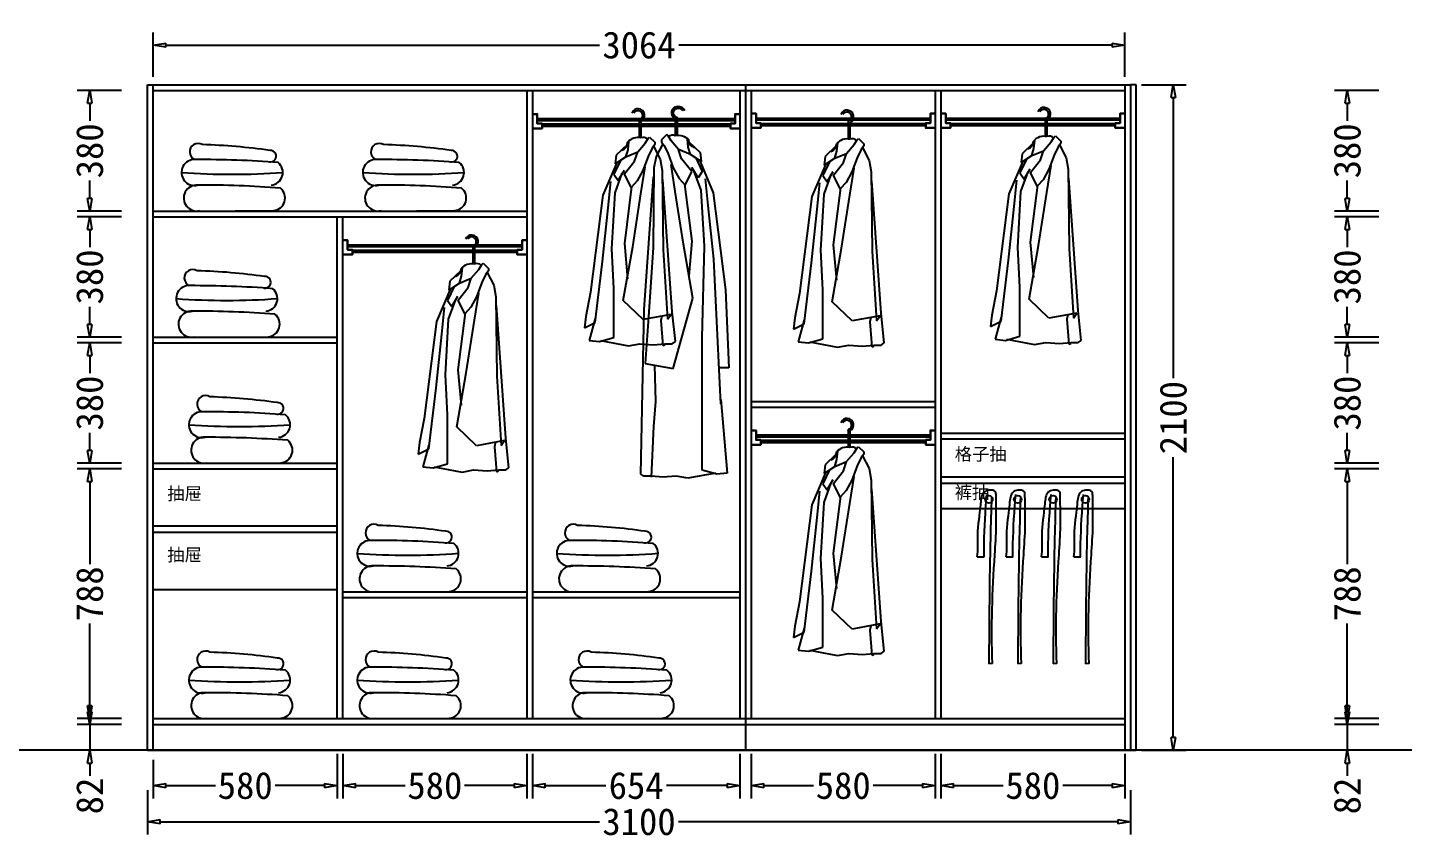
# Model space of a CAD drawing. Header units: millimetres. Extents: x 304407 to 361076, y -1262425 to -1203358.
# Drawn here: x 320468 to 324807, y -1259102 to -1256539 of the extents above; entities that cross this region are included whole.
import ezdxf

# ---------------------------------------------------------------- set-up
doc = ezdxf.new("R2010")
doc.units = ezdxf.units.MM
doc.header["$LTSCALE"] = 20
doc.layers.get('Defpoints').update_dxf_attribs({"color": 250})
for name, color, linetype in [('4', 1, 'Continuous'), ('6', 6, 'Continuous'), ('8', 8, 'Continuous'), ('LAYER10', 11, 'Continuous'), ('LAYER8', 11, 'Continuous'), ('图层3', 4, 'Continuous'), ('墙体', 40, 'Continuous')]:
    doc.layers.add(name, color=color, linetype=linetype)
doc.styles.get("Standard").update_dxf_attribs({"font": 'SimSun.ttf', "height": 85})
doc.styles.add('text', font='SimSun.ttf', dxfattribs={"height": 85})
doc.dimstyles.new('周文晶', dxfattribs={"dimtxt": 70, "dimasz": 40, "dimexe": 40, "dimexo": 30, "dimgap": 10, "dimtad": 0, "dimdec": 0, "dimtxsty": 'Standard', "dimblk": 'CLOSEDBLANK', "dimcen": 200, "dimclrd": 256, "dimclre": 256, "dimadec": 0, "dimazin": 0, "dimtfac": 1, "dimtdec": 0, "dimtmove": 0, "dimatfit": 3, "dimldrblk": 'CLOSEDBLANK', "dimfxl": 100, "dimfxlon": 1, "dimarcsym": 0})

# ---------------------------------------------------------------- blocks, each defined once
blk = doc.blocks.new('_ClosedBlank')
at = {"color": 0, "linetype": 'ByBlock', "lineweight": -2}
for p, q in [((-1, 0.17), (0, 0)), ((-1, 0.17), (-1, -0.17)), ((0, 0), (-1, -0.17))]:
    blk.add_line(p, q, dxfattribs=at)
blk = doc.blocks.new('*D2342')
at = {"lineweight": -2, "transparency": 16777216}
for p, q in [((320864.4, -1258850.1), (320864.4, -1258971.6)), ((321444.4, -1258831.6), (321444.4, -1258971.6)), ((320904.4, -1258931.6), (321060.3, -1258931.6)), ((321404.4, -1258931.6), (321248.4, -1258931.6))]:
    blk.add_line(p, q, dxfattribs=at)
at = {"layer": 'Defpoints', "color": 0, "transparency": 16777216}
for p in [(321444.4, -1258720.1), (320864.4, -1258820.1), (321444.4, -1258931.6)]:
    blk.add_point(p, dxfattribs=at)
at = {"lineweight": -2, "transparency": 16777216, "xscale": 40, "yscale": 40, "zscale": 40, "rotation": 180}
blk.add_blockref('_ClosedBlank', (320864.4, -1258931.6), dxfattribs=at)
at = {"lineweight": -2, "transparency": 16777216, "xscale": 40, "yscale": 40, "zscale": 40}
blk.add_blockref('_ClosedBlank', (321444.4, -1258931.6), dxfattribs=at)
at = {"color": 0, "transparency": 16777216, "insert": (321154.4, -1258931.6), "char_height": 85, "attachment_point": 5}
blk.add_mtext('580', dxfattribs=at)
blk = doc.blocks.new('*D2343')
at = {"lineweight": -2, "transparency": 16777216}
for p, q in [((321462.4, -1258831.6), (321462.4, -1258971.6)), ((322042.4, -1258831.6), (322042.4, -1258971.6)), ((321502.4, -1258931.6), (321658.3, -1258931.6)), ((322002.4, -1258931.6), (321846.4, -1258931.6))]:
    blk.add_line(p, q, dxfattribs=at)
at = {"layer": 'Defpoints', "color": 0, "transparency": 16777216}
for p in [(321462.4, -1256738.1), (322042.4, -1258720.1), (322042.4, -1258931.6)]:
    blk.add_point(p, dxfattribs=at)
at = {"lineweight": -2, "transparency": 16777216, "xscale": 40, "yscale": 40, "zscale": 40, "rotation": 180}
blk.add_blockref('_ClosedBlank', (321462.4, -1258931.6), dxfattribs=at)
at = {"lineweight": -2, "transparency": 16777216, "xscale": 40, "yscale": 40, "zscale": 40}
blk.add_blockref('_ClosedBlank', (322042.4, -1258931.6), dxfattribs=at)
at = {"color": 0, "transparency": 16777216, "insert": (321752.4, -1258931.6), "char_height": 85, "attachment_point": 5}
blk.add_mtext('580', dxfattribs=at)
blk = doc.blocks.new('*D2344')
at = {"lineweight": -2, "transparency": 16777216}
for p, q in [((320864.4, -1256694.7), (320864.4, -1256554.7)), ((323928.4, -1256694.7), (323928.4, -1256554.7)), ((320904.4, -1256594.7), (322271.2, -1256594.7)), ((323888.4, -1256594.7), (322521.6, -1256594.7))]:
    blk.add_line(p, q, dxfattribs=at)
at = {"layer": 'Defpoints', "color": 0, "transparency": 16777216}
for p in [(323928.4, -1256594.7), (320864.4, -1256738.1), (323928.4, -1256738.1)]:
    blk.add_point(p, dxfattribs=at)
at = {"lineweight": -2, "transparency": 16777216, "xscale": 40, "yscale": 40, "zscale": 40, "rotation": 180}
blk.add_blockref('_ClosedBlank', (320864.4, -1256594.7), dxfattribs=at)
at = {"lineweight": -2, "transparency": 16777216, "xscale": 40, "yscale": 40, "zscale": 40}
blk.add_blockref('_ClosedBlank', (323928.4, -1256594.7), dxfattribs=at)
at = {"color": 0, "transparency": 16777216, "insert": (322396.4, -1256594.7), "char_height": 85, "attachment_point": 5}
blk.add_mtext('3064', dxfattribs=at)
blk = doc.blocks.new('*D2345')
at = {"lineweight": -2, "transparency": 16777216}
for p, q in [((320846.4, -1258945.7), (320846.4, -1259085.7)), ((323946.4, -1258945.7), (323946.4, -1259085.7)), ((320886.4, -1259045.7), (322272.1, -1259045.7)), ((323906.4, -1259045.7), (322520.7, -1259045.7))]:
    blk.add_line(p, q, dxfattribs=at)
at = {"layer": 'Defpoints', "color": 0, "transparency": 16777216}
for p in [(320846.4, -1258820.1), (323946.4, -1258820.1), (323946.4, -1259045.7)]:
    blk.add_point(p, dxfattribs=at)
at = {"lineweight": -2, "transparency": 16777216, "xscale": 40, "yscale": 40, "zscale": 40, "rotation": 180}
blk.add_blockref('_ClosedBlank', (320846.4, -1259045.7), dxfattribs=at)
at = {"lineweight": -2, "transparency": 16777216, "xscale": 40, "yscale": 40, "zscale": 40}
blk.add_blockref('_ClosedBlank', (323946.4, -1259045.7), dxfattribs=at)
at = {"color": 0, "transparency": 16777216, "insert": (322396.4, -1259045.7), "char_height": 85, "attachment_point": 5}
blk.add_mtext('3100', dxfattribs=at)
blk = doc.blocks.new('*D2346')
at = {"lineweight": -2, "transparency": 16777216}
for p, q in [((320664.1, -1258698.1), (320664.1, -1258658.1)), ((320764.1, -1258738.1), (320624.1, -1258738.1)), ((320664.1, -1258738.1), (320664.1, -1258820.1)), ((320764.1, -1258820.1), (320624.1, -1258820.1)), ((320664.1, -1258860.1), (320664.1, -1258900.1))]:
    blk.add_line(p, q, dxfattribs=at)
at = {"layer": 'Defpoints', "color": 0, "transparency": 16777216}
for p in [(320664.1, -1258738.1), (320864.4, -1258738.1), (320846.4, -1258820.1)]:
    blk.add_point(p, dxfattribs=at)
at = {"lineweight": -2, "transparency": 16777216, "xscale": 40, "yscale": 40, "zscale": 40}
for p, rotation in [((320664.1, -1258738.1), 270), ((320664.1, -1258820.1), 90)]:
    blk.add_blockref('_ClosedBlank', p, dxfattribs=dict(at, rotation=rotation))
at = {"color": 0, "transparency": 16777216, "insert": (320664.1, -1258964.2), "char_height": 85, "attachment_point": 5, "rotation": 90}
blk.add_mtext('82', dxfattribs=at)
blk = doc.blocks.new('*D2347')
at = {"lineweight": -2, "transparency": 16777216}
for p, q in [((320764.1, -1257932.1), (320624.1, -1257932.1)), ((320664.1, -1257972.1), (320664.1, -1258232.7)), ((320664.1, -1258680.1), (320664.1, -1258419.4)), ((320764.1, -1258720.1), (320624.1, -1258720.1))]:
    blk.add_line(p, q, dxfattribs=at)
at = {"layer": 'Defpoints', "color": 0, "transparency": 16777216}
for p in [(320664.1, -1257932.1), (320864.4, -1257932.1), (320864.4, -1258720.1)]:
    blk.add_point(p, dxfattribs=at)
at = {"lineweight": -2, "transparency": 16777216, "xscale": 40, "yscale": 40, "zscale": 40}
for p, rotation in [((320664.1, -1257932.1), 90), ((320664.1, -1258720.1), 270)]:
    blk.add_blockref('_ClosedBlank', p, dxfattribs=dict(at, rotation=rotation))
at = {"color": 0, "transparency": 16777216, "insert": (320664.1, -1258326.1), "char_height": 85, "attachment_point": 5, "rotation": 90}
blk.add_mtext('788', dxfattribs=at)
blk = doc.blocks.new('*D2348')
at = {"lineweight": -2, "transparency": 16777216}
for p, q in [((320764.1, -1257534.1), (320624.1, -1257534.1)), ((320664.1, -1257574.1), (320664.1, -1257630)), ((320664.1, -1257874.1), (320664.1, -1257818.1)), ((320764.1, -1257914.1), (320624.1, -1257914.1))]:
    blk.add_line(p, q, dxfattribs=at)
at = {"layer": 'Defpoints', "color": 0, "transparency": 16777216}
for p in [(320664.1, -1257534.1), (320864.4, -1257534.1), (320864.4, -1257914.1)]:
    blk.add_point(p, dxfattribs=at)
at = {"lineweight": -2, "transparency": 16777216, "xscale": 40, "yscale": 40, "zscale": 40}
for p, rotation in [((320664.1, -1257534.1), 90), ((320664.1, -1257914.1), 270)]:
    blk.add_blockref('_ClosedBlank', p, dxfattribs=dict(at, rotation=rotation))
at = {"color": 0, "transparency": 16777216, "insert": (320664.1, -1257724.1), "char_height": 85, "attachment_point": 5, "rotation": 90}
blk.add_mtext('380', dxfattribs=at)
blk = doc.blocks.new('*D2349')
at = {"lineweight": -2, "transparency": 16777216}
for p, q in [((320764.1, -1257136.1), (320624.1, -1257136.1)), ((320664.1, -1257176.1), (320664.1, -1257232)), ((320664.1, -1257476.1), (320664.1, -1257420.1)), ((320764.1, -1257516.1), (320624.1, -1257516.1))]:
    blk.add_line(p, q, dxfattribs=at)
at = {"layer": 'Defpoints', "color": 0, "transparency": 16777216}
for p in [(320664.1, -1257136.1), (320864.4, -1257136.1), (320864.4, -1257516.1)]:
    blk.add_point(p, dxfattribs=at)
at = {"lineweight": -2, "transparency": 16777216, "xscale": 40, "yscale": 40, "zscale": 40}
for p, rotation in [((320664.1, -1257136.1), 90), ((320664.1, -1257516.1), 270)]:
    blk.add_blockref('_ClosedBlank', p, dxfattribs=dict(at, rotation=rotation))
at = {"color": 0, "transparency": 16777216, "insert": (320664.1, -1257326.1), "char_height": 85, "attachment_point": 5, "rotation": 90}
blk.add_mtext('380', dxfattribs=at)
blk = doc.blocks.new('*D2350')
at = {"lineweight": -2, "transparency": 16777216}
for p, q in [((320764.1, -1256738.1), (320624.1, -1256738.1)), ((320664.1, -1256778.1), (320664.1, -1256834)), ((320664.1, -1257078.1), (320664.1, -1257022.1)), ((320764.1, -1257118.1), (320624.1, -1257118.1))]:
    blk.add_line(p, q, dxfattribs=at)
at = {"layer": 'Defpoints', "color": 0, "transparency": 16777216}
for p in [(320664.1, -1256738.1), (320864.4, -1256738.1), (320864.4, -1257118.1)]:
    blk.add_point(p, dxfattribs=at)
at = {"lineweight": -2, "transparency": 16777216, "xscale": 40, "yscale": 40, "zscale": 40}
for p, rotation in [((320664.1, -1256738.1), 90), ((320664.1, -1257118.1), 270)]:
    blk.add_blockref('_ClosedBlank', p, dxfattribs=dict(at, rotation=rotation))
at = {"color": 0, "transparency": 16777216, "insert": (320664.1, -1256928.1), "char_height": 85, "attachment_point": 5, "rotation": 90}
blk.add_mtext('380', dxfattribs=at)
blk = doc.blocks.new('*D2351')
at = {"lineweight": -2, "transparency": 16777216}
for p, q in [((323981.3, -1256720.1), (324121.3, -1256720.1)), ((324081.3, -1256760.1), (324081.3, -1257645.3)), ((324081.3, -1258780.1), (324081.3, -1257894.8)), ((323981.3, -1258820.1), (324121.3, -1258820.1))]:
    blk.add_line(p, q, dxfattribs=at)
at = {"layer": 'Defpoints', "color": 0, "transparency": 16777216}
for p in [(323946.4, -1256720.1), (324081.3, -1256720.1), (323946.4, -1258820.1)]:
    blk.add_point(p, dxfattribs=at)
at = {"lineweight": -2, "transparency": 16777216, "xscale": 40, "yscale": 40, "zscale": 40}
for p, rotation in [((324081.3, -1256720.1), 90), ((324081.3, -1258820.1), 270)]:
    blk.add_blockref('_ClosedBlank', p, dxfattribs=dict(at, rotation=rotation))
at = {"color": 0, "transparency": 16777216, "insert": (324081.3, -1257770.1), "char_height": 85, "attachment_point": 5, "rotation": 90}
blk.add_mtext('2100', dxfattribs=at)
blk = doc.blocks.new('*D2352')
at = {"lineweight": -2, "transparency": 16777216}
for p, q in [((322060.4, -1258831.6), (322060.4, -1258971.6)), ((322714.4, -1258831.6), (322714.4, -1258971.6)), ((322100.4, -1258931.6), (322291.7, -1258931.6)), ((322674.4, -1258931.6), (322483.1, -1258931.6))]:
    blk.add_line(p, q, dxfattribs=at)
at = {"layer": 'Defpoints', "color": 0, "transparency": 16777216}
for p in [(322060.4, -1258720.1), (322714.4, -1258720.1), (322714.4, -1258931.6)]:
    blk.add_point(p, dxfattribs=at)
at = {"lineweight": -2, "transparency": 16777216, "xscale": 40, "yscale": 40, "zscale": 40, "rotation": 180}
blk.add_blockref('_ClosedBlank', (322060.4, -1258931.6), dxfattribs=at)
at = {"lineweight": -2, "transparency": 16777216, "xscale": 40, "yscale": 40, "zscale": 40}
blk.add_blockref('_ClosedBlank', (322714.4, -1258931.6), dxfattribs=at)
at = {"color": 0, "transparency": 16777216, "insert": (322387.4, -1258931.6), "char_height": 85, "attachment_point": 5}
blk.add_mtext('654', dxfattribs=at)
blk = doc.blocks.new('*D2353')
at = {"lineweight": -2, "transparency": 16777216}
for p, q in [((323348.4, -1258831.6), (323348.4, -1258971.6)), ((323928.4, -1258831.6), (323928.4, -1258971.6)), ((323388.4, -1258931.6), (323544.3, -1258931.6)), ((323888.4, -1258931.6), (323732.4, -1258931.6))]:
    blk.add_line(p, q, dxfattribs=at)
at = {"layer": 'Defpoints', "color": 0, "transparency": 16777216}
for p in [(323348.4, -1258720.1), (323928.4, -1258720.1), (323928.4, -1258931.6)]:
    blk.add_point(p, dxfattribs=at)
at = {"lineweight": -2, "transparency": 16777216, "xscale": 40, "yscale": 40, "zscale": 40, "rotation": 180}
blk.add_blockref('_ClosedBlank', (323348.4, -1258931.6), dxfattribs=at)
at = {"lineweight": -2, "transparency": 16777216, "xscale": 40, "yscale": 40, "zscale": 40}
blk.add_blockref('_ClosedBlank', (323928.4, -1258931.6), dxfattribs=at)
at = {"color": 0, "transparency": 16777216, "insert": (323638.4, -1258931.6), "char_height": 85, "attachment_point": 5}
blk.add_mtext('580', dxfattribs=at)
blk = doc.blocks.new('*D2354')
at = {"lineweight": -2, "transparency": 16777216}
for p, q in [((322750.4, -1258831.6), (322750.4, -1258971.6)), ((323330.4, -1258831.6), (323330.4, -1258971.6)), ((322790.4, -1258931.6), (322946.3, -1258931.6)), ((323290.4, -1258931.6), (323134.4, -1258931.6))]:
    blk.add_line(p, q, dxfattribs=at)
at = {"layer": 'Defpoints', "color": 0, "transparency": 16777216}
for p in [(322750.4, -1258720.1), (323330.4, -1258720.1), (323330.4, -1258931.6)]:
    blk.add_point(p, dxfattribs=at)
at = {"lineweight": -2, "transparency": 16777216, "xscale": 40, "yscale": 40, "zscale": 40, "rotation": 180}
blk.add_blockref('_ClosedBlank', (322750.4, -1258931.6), dxfattribs=at)
at = {"lineweight": -2, "transparency": 16777216, "xscale": 40, "yscale": 40, "zscale": 40}
blk.add_blockref('_ClosedBlank', (323330.4, -1258931.6), dxfattribs=at)
at = {"color": 0, "transparency": 16777216, "insert": (323040.4, -1258931.6), "char_height": 85, "attachment_point": 5}
blk.add_mtext('580', dxfattribs=at)
blk = doc.blocks.new('*D2385')
at = {"lineweight": -2, "transparency": 16777216}
for p, q in [((324629.9, -1258698.1), (324629.9, -1258658.1)), ((324729.9, -1258738.1), (324589.9, -1258738.1)), ((324629.9, -1258738.1), (324629.9, -1258820.1)), ((324729.9, -1258820.1), (324589.9, -1258820.1)), ((324629.9, -1258860.1), (324629.9, -1258900.1))]:
    blk.add_line(p, q, dxfattribs=at)
at = {"layer": 'Defpoints', "color": 0, "transparency": 16777216}
for p in [(324629.9, -1258738.1), (324830.1, -1258738.1), (324812.1, -1258820.1)]:
    blk.add_point(p, dxfattribs=at)
at = {"lineweight": -2, "transparency": 16777216, "xscale": 40, "yscale": 40, "zscale": 40}
for p, rotation in [((324629.9, -1258738.1), 270), ((324629.9, -1258820.1), 90)]:
    blk.add_blockref('_ClosedBlank', p, dxfattribs=dict(at, rotation=rotation))
at = {"color": 0, "transparency": 16777216, "insert": (324629.9, -1258964.2), "char_height": 85, "attachment_point": 5, "rotation": 90}
blk.add_mtext('82', dxfattribs=at)
blk = doc.blocks.new('*D2386')
at = {"lineweight": -2, "transparency": 16777216}
for p, q in [((324729.9, -1257932.1), (324589.9, -1257932.1)), ((324629.9, -1257972.1), (324629.9, -1258232.7)), ((324629.9, -1258680.1), (324629.9, -1258419.4)), ((324729.9, -1258720.1), (324589.9, -1258720.1))]:
    blk.add_line(p, q, dxfattribs=at)
at = {"layer": 'Defpoints', "color": 0, "transparency": 16777216}
for p in [(324629.9, -1257932.1), (324830.1, -1257932.1), (324830.1, -1258720.1)]:
    blk.add_point(p, dxfattribs=at)
at = {"lineweight": -2, "transparency": 16777216, "xscale": 40, "yscale": 40, "zscale": 40}
for p, rotation in [((324629.9, -1257932.1), 90), ((324629.9, -1258720.1), 270)]:
    blk.add_blockref('_ClosedBlank', p, dxfattribs=dict(at, rotation=rotation))
at = {"color": 0, "transparency": 16777216, "insert": (324629.9, -1258326.1), "char_height": 85, "attachment_point": 5, "rotation": 90}
blk.add_mtext('788', dxfattribs=at)
blk = doc.blocks.new('*D2387')
at = {"lineweight": -2, "transparency": 16777216}
for p, q in [((324729.9, -1257534.1), (324589.9, -1257534.1)), ((324629.9, -1257574.1), (324629.9, -1257630)), ((324629.9, -1257874.1), (324629.9, -1257818.1)), ((324729.9, -1257914.1), (324589.9, -1257914.1))]:
    blk.add_line(p, q, dxfattribs=at)
at = {"layer": 'Defpoints', "color": 0, "transparency": 16777216}
for p in [(324629.9, -1257534.1), (324830.1, -1257534.1), (324830.1, -1257914.1)]:
    blk.add_point(p, dxfattribs=at)
at = {"lineweight": -2, "transparency": 16777216, "xscale": 40, "yscale": 40, "zscale": 40}
for p, rotation in [((324629.9, -1257534.1), 90), ((324629.9, -1257914.1), 270)]:
    blk.add_blockref('_ClosedBlank', p, dxfattribs=dict(at, rotation=rotation))
at = {"color": 0, "transparency": 16777216, "insert": (324629.9, -1257724.1), "char_height": 85, "attachment_point": 5, "rotation": 90}
blk.add_mtext('380', dxfattribs=at)
blk = doc.blocks.new('*D2388')
at = {"lineweight": -2, "transparency": 16777216}
for p, q in [((324729.9, -1257136.1), (324589.9, -1257136.1)), ((324629.9, -1257176.1), (324629.9, -1257232)), ((324629.9, -1257476.1), (324629.9, -1257420.1)), ((324729.9, -1257516.1), (324589.9, -1257516.1))]:
    blk.add_line(p, q, dxfattribs=at)
at = {"layer": 'Defpoints', "color": 0, "transparency": 16777216}
for p in [(324629.9, -1257136.1), (324830.1, -1257136.1), (324830.1, -1257516.1)]:
    blk.add_point(p, dxfattribs=at)
at = {"lineweight": -2, "transparency": 16777216, "xscale": 40, "yscale": 40, "zscale": 40}
for p, rotation in [((324629.9, -1257136.1), 90), ((324629.9, -1257516.1), 270)]:
    blk.add_blockref('_ClosedBlank', p, dxfattribs=dict(at, rotation=rotation))
at = {"color": 0, "transparency": 16777216, "insert": (324629.9, -1257326.1), "char_height": 85, "attachment_point": 5, "rotation": 90}
blk.add_mtext('380', dxfattribs=at)
blk = doc.blocks.new('*D2389')
at = {"lineweight": -2, "transparency": 16777216}
for p, q in [((324729.9, -1256738.1), (324589.9, -1256738.1)), ((324629.9, -1256778.1), (324629.9, -1256834)), ((324629.9, -1257078.1), (324629.9, -1257022.1)), ((324729.9, -1257118.1), (324589.9, -1257118.1))]:
    blk.add_line(p, q, dxfattribs=at)
at = {"layer": 'Defpoints', "color": 0, "transparency": 16777216}
for p in [(324629.9, -1256738.1), (324830.1, -1256738.1), (324830.1, -1257118.1)]:
    blk.add_point(p, dxfattribs=at)
at = {"lineweight": -2, "transparency": 16777216, "xscale": 40, "yscale": 40, "zscale": 40}
for p, rotation in [((324629.9, -1256738.1), 90), ((324629.9, -1257118.1), 270)]:
    blk.add_blockref('_ClosedBlank', p, dxfattribs=dict(at, rotation=rotation))
at = {"color": 0, "transparency": 16777216, "insert": (324629.9, -1256928.1), "char_height": 85, "attachment_point": 5, "rotation": 90}
blk.add_mtext('380', dxfattribs=at)
blk = doc.blocks.new('A$C1C5764E0')
at = {"layer": '8'}
for p, q in [((172.3, 708.4), (172.3, 657.4)), ((178.3, 708.4), (178.3, 657.4)), ((191.5, 639.3), (201.2, 654.6)), ((201.2, 654.6), (205.3, 658.7)), ((205.3, 658.7), (222, 642.1)), ((135.3, 635.3), (99.9, 601.9)), ((130.4, 596.4), (137.4, 618.5)), ((130.4, 596.4), (167.9, 611.6)), ((137.4, 618.5), (140.1, 644.9)), ((158.2, 582.5), (167.9, 611.6)), ((167.9, 611.6), (191.5, 639.3)), ((213.6, 624.1), (201.2, 597.8)), ((222, 635.2), (213.6, 624.1)), ((217.8, 629.6), (238.6, 589.4)), ((222, 642.1), (222, 635.2)), ((103, 580.9), (58.4, 475.1)), ((113.7, 585.2), (93.2, 541.7)), ((99.9, 601.9), (97.1, 574.2)), ((97.1, 574.2), (130.4, 596.4)), ((126.3, 542.3), (158.2, 582.5)), ((178.3, 479.5), (191.3, 564.6)), ((201.2, 597.8), (184.5, 553.4)), ((238.6, 589.4), (245.5, 553.4)), ((93.2, 541.7), (106.3, 522.1)), ((96.5, 482.8), (119.4, 544.9)), ((106.3, 522.1), (125.9, 554.7)), ((147.1, 499.3), (126.3, 542.3)), ((184.5, 553.4), (166.5, 520.1)), ((245.5, 553.4), (248.3, 302.5)), ((276.4, 106.8), (247, 525.3)), ((75, 435), (83.4, 518.8)), ((86.6, 306.3), (96.5, 482.8)), ((148.8, 502.4), (125.9, 322.6)), ((166.5, 520.1), (147.1, 499.3)), ((152.1, 312.8), (178.3, 479.5)), ((58.4, 475.1), (19.5, 168.8)), ((57, 265.8), (75, 435)), ((93.2, 180.9), (86.6, 306.3)), ((122.6, 142.8), (152.1, 312.8)), ((125.9, 322.6), (135.7, 211.4)), ((34.3, 73.1), (57, 265.8)), ((248.3, 302.5), (262.2, 83.5)), ((93.2, 26.2), (93.2, 180.9)), ((19.5, 168.8), (4.8, 92.7)), ((184.8, 82.8), (122.6, 142.8)), ((4.8, 92.7), (0, 56.7)), ((273.1, 99.1), (184.8, 82.8)), ((244.2, 93.8), (240.9, 79.6)), ((262.2, 83.5), (273.1, 99.1)), ((286.7, 13.1), (276.4, 106.8)), ((0, 56.7), (34.3, 73.1)), ((34.3, 86.2), (14.7, 16.3)), ((240.9, 79.6), (247.4, 1.1)), ((14.7, 16.3), (47.4, 13.1)), ((47.4, 13.1), (93.2, 26.2)), ((50.7, 16.3), (139, 0)), ((139, 0), (175, 6.5)), ((175, 6.5), (217.5, 3.3)), ((217.5, 3.3), (253.5, 6.5)), ((247.4, 1.1), (254, 3.3)), ((253.5, 6.5), (276.9, 6.5)), ((276.9, 6.5), (286.7, 13.1))]:
    blk.add_line(p, q, dxfattribs=at)
for centre, radius, start, end in [((168.9, 727.1), 20.9, 296.6338, 159.5285), ((168.9, 727.1), 14.9, 296.6338, 150.6175), ((175.9, 709.9), 3.91, 94.6712, 201.9626), ((168.9, 613.1), 43.9, 77.6993, 138.5966), ((186.2, 639.8), 18, 42.48, 116.3392), ((110.9, 641.2), 25.1, 286.2636, 2.0248)]:
    blk.add_arc(centre, radius, start, end, dxfattribs=at)
blk = doc.blocks.new('A$C4F477F88')
at = {"layer": 'LAYER10'}
blk.add_blockref('A$C1C5764E0', (0, 0), dxfattribs=at)
blk = doc.blocks.new('A$C5E603B19')
at = {"layer": 'LAYER8'}
blk.add_blockref('A$C4F477F88', (0, 0), dxfattribs=at)
blk = doc.blocks.new('A$C1B0A679D')
at = {"layer": '图层3'}
blk.add_blockref('A$C5E603B19', (0, 0), dxfattribs=at)
blk = doc.blocks.new('A$C52EB379C')
at = {"layer": '8'}
for p, q in [((163.3, 1134.6), (163.3, 1083.5)), ((169.3, 1134.6), (169.3, 1083.5)), ((192.3, 1080.7), (196.4, 1084.9)), ((196.4, 1084.9), (213.1, 1068.3)), ((126.4, 1061.5), (91, 1028.1)), ((121.5, 1022.5), (128.4, 1044.7)), ((128.4, 1044.7), (131.2, 1071)), ((159, 1037.8), (182.5, 1065.5)), ((182.5, 1065.5), (192.3, 1080.7)), ((204.7, 1050.2), (192.3, 1023.9)), ((213.1, 1061.3), (204.7, 1050.2)), ((208.9, 1055.8), (229.7, 1015.6)), ((213.1, 1068.3), (213.1, 1061.3)), ((94.1, 1007.1), (49.5, 901.3)), ((104.8, 1011.4), (84.3, 967.8)), ((91, 1028.1), (88.2, 1000.3)), ((88.2, 1000.3), (121.5, 1022.5)), ((117.4, 968.5), (149.3, 1008.7)), ((121.5, 1022.5), (159, 1037.8)), ((149.3, 1008.7), (159, 1037.8)), ((192.3, 1023.9), (175.6, 979.5)), ((229.7, 1015.6), (236.6, 979.5)), ((84.3, 967.8), (97.4, 948.2)), ((87.6, 909), (110.5, 971.1)), ((97.4, 948.2), (117, 980.9)), ((138.2, 925.5), (117.4, 968.5)), ((175.6, 979.5), (157.6, 946.3)), ((169.3, 905.7), (182.4, 990.7)), ((236.6, 979.5), (239.4, 728.7)), ((66.1, 861.1), (74.5, 944.9)), ((139.9, 928.6), (117, 748.8)), ((157.6, 946.3), (138.2, 925.5)), ((267.5, 533), (238.1, 951.5)), ((49.5, 901.3), (10.6, 595)), ((77.7, 732.4), (87.6, 909)), ((143.2, 738.9), (169.3, 905.7)), ((48.1, 692), (66.1, 861.1)), ((113.7, 568.9), (143.2, 738.9)), ((117, 748.8), (126.8, 637.6)), ((84.3, 444.7), (77.7, 732.4)), ((239.4, 728.7), (253.3, 509.7)), ((25.4, 235.4), (48.1, 692)), ((10.6, 595), (0, 349)), ((175.9, 346.6), (113.7, 568.9)), ((277.8, 13.1), (267.5, 533)), ((253.3, 509.7), (264.2, 362.9)), ((84.3, 26.2), (84.3, 444.7)), ((0, 349), (31, 349)), ((264.2, 362.9), (175.9, 346.6)), ((235.3, 357.6), (232, 242)), ((25.4, 248.5), (5.8, 16.3)), ((232, 242), (238.5, 163.5)), ((238.5, 163.5), (245.1, 3.3)), ((5.8, 16.3), (38.5, 13.1)), ((38.5, 13.1), (84.3, 26.2)), ((41.7, 16.3), (130.1, 0)), ((130.1, 0), (166.1, 6.5)), ((166.1, 6.5), (208.6, 3.3)), ((208.6, 3.3), (244.6, 6.5)), ((244.6, 6.5), (268, 6.5)), ((268, 6.5), (277.8, 13.1))]:
    blk.add_line(p, q, dxfattribs=at)
for centre, radius, start, end in [((160, 1153.2), 20.9, 296.6338, 159.5285), ((160, 1153.2), 14.9, 296.6338, 150.6175), ((167, 1136), 3.91, 94.6712, 201.9626), ((102, 1067.4), 25.1, 286.2636, 2.0248), ((160, 1039.2), 43.9, 77.6993, 138.5966), ((177.3, 1066), 18, 42.48, 116.3392)]:
    blk.add_arc(centre, radius, start, end, dxfattribs=at)
blk = doc.blocks.new('A$C05785CA5')
at = {"layer": 'LAYER10'}
blk.add_blockref('A$C52EB379C', (0, 0), dxfattribs=at)
blk = doc.blocks.new('A$C100967EE')
at = {"layer": 'LAYER10'}
blk.add_blockref('A$C05785CA5', (0, 0), dxfattribs=at)
blk = doc.blocks.new('A$C65D30603')
at = {"layer": 'LAYER8'}
blk.add_blockref('A$C100967EE', (0, 0), dxfattribs=at)
blk = doc.blocks.new('A$C50CE712E')
at = {"layer": '图层3'}
blk.add_blockref('A$C65D30603', (0, 0), dxfattribs=at)
blk = doc.blocks.new('A$C11F00F61')
at = {"color": 8}
blk.add_line((48.2, 0), (290.3, 1.2), dxfattribs=at)
at = {"layer": '墙体', "color": 8}
for centre, radius, start, end in [((52.6, 186.6), 26.7, 59.8021, 244.0801), ((9.8, -1698.7), 1909.1, 81.8981, 88.3112), ((280.3, 173), 18.4, 260.1551, 94.4157), ((41, 121.6), 41, 86.0834, 284.0988), ((53.8, -3125.6), 3288.1, 85.6244, 90.1755), ((279.7, 121.7), 40, 274.9406, 51.3165), ((159.2, 2329.1), 2213.2, 265.8756, 274.159), ((48.2, 41), 41, 86.0834, 284.0988), ((61, -3206.2), 3288.1, 85.6244, 90.1755), ((286.9, 41.1), 40, 274.9406, 51.3165)]:
    blk.add_arc(centre, radius, start, end, dxfattribs=at)
blk = doc.blocks.new('A$C3B9601DC')
at = {"layer": '4', "color": 8}
blk.add_line((62, 1.5), (47.4, 0), dxfattribs=at)
for points, knots in [([(62, 1.5), (55.4, 144.3), (62.8, 324.3), (78.7, 548.8), (75.2, 622.1), (75.7, 684.6), (46.8, 686.9), (17.9, 676.1), (12.7, 599.8), (-1.5, 524.3), (4.4, 450.4), (0, 421.8)], [0, 0, 0, 0, 428.516837, 544.203019, 664.137455, 677.621305, 701.749401, 722.125787, 770.743064, 895.133582, 980.731534, 980.731534, 980.731534, 980.731534]), ([(37.8, 667.5), (32.8, 603.2), (26.4, 521.3), (26.8, 439.3), (26.9, 421.8)], [0, 0, 0, 0, 193.394932, 246.046188, 246.046188, 246.046188, 246.046188])]:
    blk.add_open_spline(points, degree=3, knots=knots, dxfattribs=at)
blk.add_spline([(57.6, 658.7), (53.2, 497.8), (47.4, 0)], degree=3, dxfattribs=at)
blk.add_open_spline([(1.4, 421.8), (10.7, 421.8), (19.9, 421.8), (29.2, 421.8)], degree=3, dxfattribs=at)
at = {"layer": '6', "color": 8}
blk.add_circle((47.2, 648.9), 15, dxfattribs=at)
blk = doc.blocks.new('edr334343')
at = {"layer": '6', "color": 8, "xscale": 0.7999999999301508, "yscale": 0.7999999999301508, "zscale": 0.7999999999301508}
for p in [(311012.9, -1202094.7), (311104.2, -1202094.7), (311215.5, -1202094.7), (311317.6, -1202094.7)]:
    blk.add_blockref('A$C3B9601DC', p, dxfattribs=at)

msp = doc.modelspace()

# ---------------------------------------------------------------- linework, layer by layer
for p, q in [((320846.4, -1258820.1), (320846.4, -1256720.1)), ((320846.4, -1256720.1), (323946.4, -1256720.1)), ((320864.4, -1258820.1), (320864.4, -1256720.1)), ((320864.4, -1256738.1), (323928.4, -1256738.1)), ((322042.4, -1256738.1), (322042.4, -1258720.1)), ((322060.4, -1256738.1), (322060.4, -1258720.1)), ((322714.4, -1256738.1), (322714.4, -1258720.1)), ((322732.4, -1256720.1), (322732.4, -1258820.1)), ((322750.4, -1256738.1), (322750.4, -1258720.1)), ((323330.4, -1256738.1), (323330.4, -1258720.1)), ((323348.4, -1256738.1), (323348.4, -1258720.1)), ((323928.4, -1256720.1), (323928.4, -1258820.1)), ((323946.4, -1256720.1), (323946.4, -1258820.1)), ((323964.4, -1256720.1), (323946.4, -1256720.1)), ((323964.4, -1258820.1), (323964.4, -1256720.1)), ((320864.4, -1257118.1), (322042.4, -1257118.1)), ((320864.4, -1257136.1), (322042.4, -1257136.1)), ((321444.4, -1258720.1), (321444.4, -1257136.1)), ((321462.4, -1258720.1), (321462.4, -1257136.1)), ((320864.4, -1257516.1), (321444.4, -1257516.1)), ((320864.4, -1257534.1), (321444.4, -1257534.1)), ((323330.4, -1257720.1), (322750.4, -1257720.1)), ((323330.4, -1257738.1), (322750.4, -1257738.1)), ((323928.4, -1257820.1), (323348.4, -1257820.1)), ((323928.4, -1257838.1), (323348.4, -1257838.1)), ((320864.4, -1257914.1), (321444.4, -1257914.1)), ((320864.4, -1257932.1), (321444.4, -1257932.1)), ((323928.4, -1257958.1), (323348.4, -1257958.1)), ((323928.4, -1257978.1), (323348.4, -1257978.1)), ((323928.4, -1258058.1), (323348.4, -1258058.1)), ((320864.4, -1258112.1), (321444.4, -1258112.1)), ((320864.4, -1258132.1), (321444.4, -1258132.1)), ((320864.4, -1258312.1), (321444.4, -1258312.1)), ((321462.4, -1258320.1), (322042.4, -1258320.1)), ((321462.4, -1258338.1), (322042.4, -1258338.1)), ((322060.4, -1258320.1), (322714.4, -1258320.1)), ((322060.4, -1258338.1), (322714.4, -1258338.1)), ((320864.4, -1258720.1), (323928.4, -1258720.1)), ((320864.4, -1258738.1), (323928.4, -1258738.1)), ((320846.4, -1258820.1), (323946.4, -1258820.1)), ((323946.4, -1258820.1), (323964.4, -1258820.1))]:
    msp.add_line(p, q)
at = {"color": 8}
msp.add_line((361075.9, -1258820.1), (304407.4, -1258820.1), dxfattribs=at)
msp.add_line((361075.9, -1258820.1), (304407.4, -1258820.1), dxfattribs=at)
at = {"lineweight": 30}
for points in [[(322060.4, -1256812.4), (322075.4, -1256812.4), (322075.4, -1256842.4), (322090.4, -1256842.4), (322090.4, -1256857.4), (322060.4, -1256857.4)], [(322699.4, -1256827.4), (322075.4, -1256827.4)], [(322699.4, -1256832), (322075.4, -1256832)], [(322714.4, -1256812.4), (322699.4, -1256812.4), (322699.4, -1256842.4), (322684.4, -1256842.4), (322684.4, -1256857.4), (322714.4, -1256857.4)], [(322750.4, -1256810.7), (322765.4, -1256810.7), (322765.4, -1256840.7), (322780.4, -1256840.7), (322780.4, -1256855.7), (322750.4, -1256855.7)], [(323315.4, -1256825.7), (322765.4, -1256825.7)], [(323315.4, -1256830.3), (322765.4, -1256830.3)], [(323330.4, -1256810.7), (323315.4, -1256810.7), (323315.4, -1256840.7), (323300.4, -1256840.7), (323300.4, -1256855.7), (323330.4, -1256855.7)], [(323348.4, -1256810.7), (323363.4, -1256810.7), (323363.4, -1256840.7), (323378.4, -1256840.7), (323378.4, -1256855.7), (323348.4, -1256855.7)], [(323913.4, -1256825.7), (323363.4, -1256825.7)], [(323913.4, -1256830.3), (323363.4, -1256830.3)], [(323928.4, -1256810.7), (323913.4, -1256810.7), (323913.4, -1256840.7), (323898.4, -1256840.7), (323898.4, -1256855.7), (323928.4, -1256855.7)], [(322684.4, -1256844.5), (322090.4, -1256844.5)], [(322684.4, -1256849.9), (322090.4, -1256849.9)], [(323300.4, -1256842.8), (322780.4, -1256842.8)], [(323300.4, -1256848.2), (322780.4, -1256848.2)], [(323898.4, -1256842.8), (323378.4, -1256842.8)], [(323898.4, -1256848.2), (323378.4, -1256848.2)], [(321462.4, -1257210.4), (321477.4, -1257210.4), (321477.4, -1257240.4), (321492.4, -1257240.4), (321492.4, -1257255.4), (321462.4, -1257255.4)], [(322027.4, -1257225.4), (321477.4, -1257225.4)], [(322042.4, -1257210.4), (322027.4, -1257210.4), (322027.4, -1257240.4), (322012.4, -1257240.4), (322012.4, -1257255.4), (322042.4, -1257255.4)], [(322027.4, -1257230), (321477.4, -1257230)], [(322012.4, -1257242.5), (321492.4, -1257242.5)], [(322012.4, -1257247.9), (321492.4, -1257247.9)], [(322750.4, -1257810.7), (322765.4, -1257810.7), (322765.4, -1257840.7), (322780.4, -1257840.7), (322780.4, -1257855.7), (322750.4, -1257855.7)], [(323315.4, -1257825.7), (322765.4, -1257825.7)], [(323315.4, -1257830.3), (322765.4, -1257830.3)], [(323330.4, -1257810.7), (323315.4, -1257810.7), (323315.4, -1257840.7), (323300.4, -1257840.7), (323300.4, -1257855.7), (323330.4, -1257855.7)], [(323300.4, -1257842.8), (322780.4, -1257842.8)], [(323300.4, -1257848.2), (322780.4, -1257848.2)]]:
    msp.add_lwpolyline(points, dxfattribs=at)

# ---------------------------------------------------------------- block references
at = {"xscale": -1}
msp.add_blockref('A$C50CE712E', (322680, -1257961.7), dxfattribs=at)
for name, p in [('A$C1B0A679D', (323504.4, -1257539.3)), ('A$C1B0A679D', (322224.2, -1257543.4)), ('A$C1B0A679D', (322883.2, -1257547.7)), ('A$C11F00F61', (320953.3, -1257118.1)), ('A$C11F00F61', (321524.8, -1257118.1)), ('A$C1B0A679D', (321699.4, -1257941.8)), ('A$C11F00F61', (320936.4, -1257516.1)), ('A$C11F00F61', (320976.6, -1257914.1)), ('A$C1B0A679D', (322883.2, -1258520.5)), ('edr334343', (12448.9, -56452.5)), ('A$C11F00F61', (321507.7, -1258320.1)), ('A$C11F00F61', (322136.6, -1258320.1)), ('A$C11F00F61', (320976.6, -1258720.1)), ('A$C11F00F61', (321507.7, -1258720.1)), ('A$C11F00F61', (322179.6, -1258720.1))]:
    msp.add_blockref(name, p)

# ---------------------------------------------------------------- texts
at = {"char_height": 40, "width": 305.609, "attachment_point": 1, "style": 'text'}
for s, insert in [('格子抽', (323392, -1257865.2)), ('抽屉', (320908.7, -1257989.8)), ('裤抽', (323392, -1257986.4)), ('抽屉', (320908.7, -1258183.1))]:
    msp.add_mtext(s, dxfattribs=dict(at, insert=insert))

# ---------------------------------------------------------------- dimensions: what is measured, and where the dimension line sits
for base, p1, p2, picture, middle in [((323928.4, -1256594.7), (320864.4, -1256738.1), (323928.4, -1256738.1), '*D2344', (322396.4, -1256594.7)), ((322042.4, -1258931.6), (321462.4, -1256738.1), (322042.4, -1258720.1), '*D2343', (321752.4, -1258931.6)), ((321444.4, -1258931.6), (320864.4, -1258820.1), (321444.4, -1258720.1), '*D2342', (321154.4, -1258931.6)), ((322714.4, -1258931.6), (322060.4, -1258720.1), (322714.4, -1258720.1), '*D2352', (322387.4, -1258931.6)), ((323330.4, -1258931.6), (322750.4, -1258720.1), (323330.4, -1258720.1), '*D2354', (323040.4, -1258931.6)), ((323928.4, -1258931.6), (323348.4, -1258720.1), (323928.4, -1258720.1), '*D2353', (323638.4, -1258931.6)), ((323946.4, -1259045.7), (320846.4, -1258820.1), (323946.4, -1258820.1), '*D2345', (322396.4, -1259045.7))]:
    dim = msp.add_linear_dim(base=base, p1=p1, p2=p2, dimstyle='周文晶')
    dim.commit()
    dim.dimension.update_dxf_attribs({"geometry": picture, "text_midpoint": middle})
for base, p1, p2, angle, picture, middle in [((320664.1, -1256738.1), (320864.4, -1257118.1), (320864.4, -1256738.1), 270, '*D2350', (320664.1, -1256928.1)), ((324081.3, -1256720.1), (323946.4, -1258820.1), (323946.4, -1256720.1), 90, '*D2351', (324081.3, -1257770.1)), ((324629.9, -1256738.1), (324830.1, -1257118.1), (324830.1, -1256738.1), 270, '*D2389', (324629.9, -1256928.1)), ((320664.1, -1257136.1), (320864.4, -1257516.1), (320864.4, -1257136.1), 270, '*D2349', (320664.1, -1257326.1)), ((324629.9, -1257136.1), (324830.1, -1257516.1), (324830.1, -1257136.1), 270, '*D2388', (324629.9, -1257326.1)), ((320664.1, -1257534.1), (320864.4, -1257914.1), (320864.4, -1257534.1), 270, '*D2348', (320664.1, -1257724.1)), ((324629.9, -1257534.1), (324830.1, -1257914.1), (324830.1, -1257534.1), 270, '*D2387', (324629.9, -1257724.1)), ((320664.1, -1257932.1), (320864.4, -1258720.1), (320864.4, -1257932.1), 270, '*D2347', (320664.1, -1258326.1)), ((324629.9, -1257932.1), (324830.1, -1258720.1), (324830.1, -1257932.1), 270, '*D2386', (324629.9, -1258326.1))]:
    dim = msp.add_linear_dim(base=base, p1=p1, p2=p2, angle=angle, dimstyle='周文晶')
    dim.commit()
    dim.dimension.update_dxf_attribs({"geometry": picture, "text_midpoint": middle})
for base, p1, p2, picture, middle in [((320664.1, -1258738.1), (320846.4, -1258820.1), (320864.4, -1258738.1), '*D2346', (320664.1, -1258964.2)), ((324629.9, -1258738.1), (324812.1, -1258820.1), (324830.1, -1258738.1), '*D2385', (324629.9, -1258964.2))]:
    dim = msp.add_linear_dim(base=base, p1=p1, p2=p2, angle=270, dimstyle='周文晶')
    dim.commit()
    dim.dimension.update_dxf_attribs({"geometry": picture, "text_midpoint": middle, "dimtype": 128})

doc.saveas('drawing.dxf')
